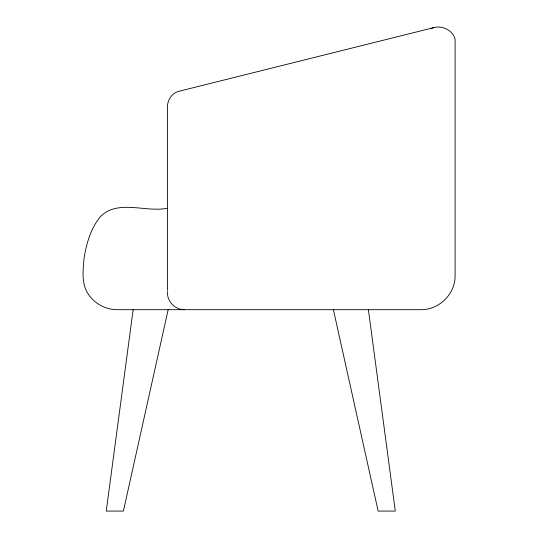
<?xml version="1.0" encoding="UTF-8"?>
<svg xmlns="http://www.w3.org/2000/svg" width="538" height="538" viewBox="0 0 538 538"><rect width="100%" height="100%" fill="white"/><g stroke="black" fill="none" stroke-linecap="round" stroke-linejoin="round"><path stroke-width="0.81" d="M167.587 291.542C166.504 300.984 174.904 309.801 184.332 309.693M133.148 309.693L106.242 511.08L123.39 511.08L168.152 309.693M430.689 28.79C439.781 24.143 452.418 29.146 455.101 39.213L455.101 275.886C455.202 294.091 439.142 309.821 420.998 309.693L116.712 309.693C104.802 309.491 93.551 303.002 87.432 292.793C81.285 282.275 83.128 269.915 84.049 258.381C86.396 243.788 90.525 229.127 99.806 217.325C116.894 198.67 145.684 212.718 167.231 208.267M433.426 27.72L180.358 90.922C172.738 92.079 167.473 99.369 167.426 106.833L167.426 290.399M333.392 309.693L378.153 511.08L395.295 511.08L368.389 309.693"/></g></svg>
